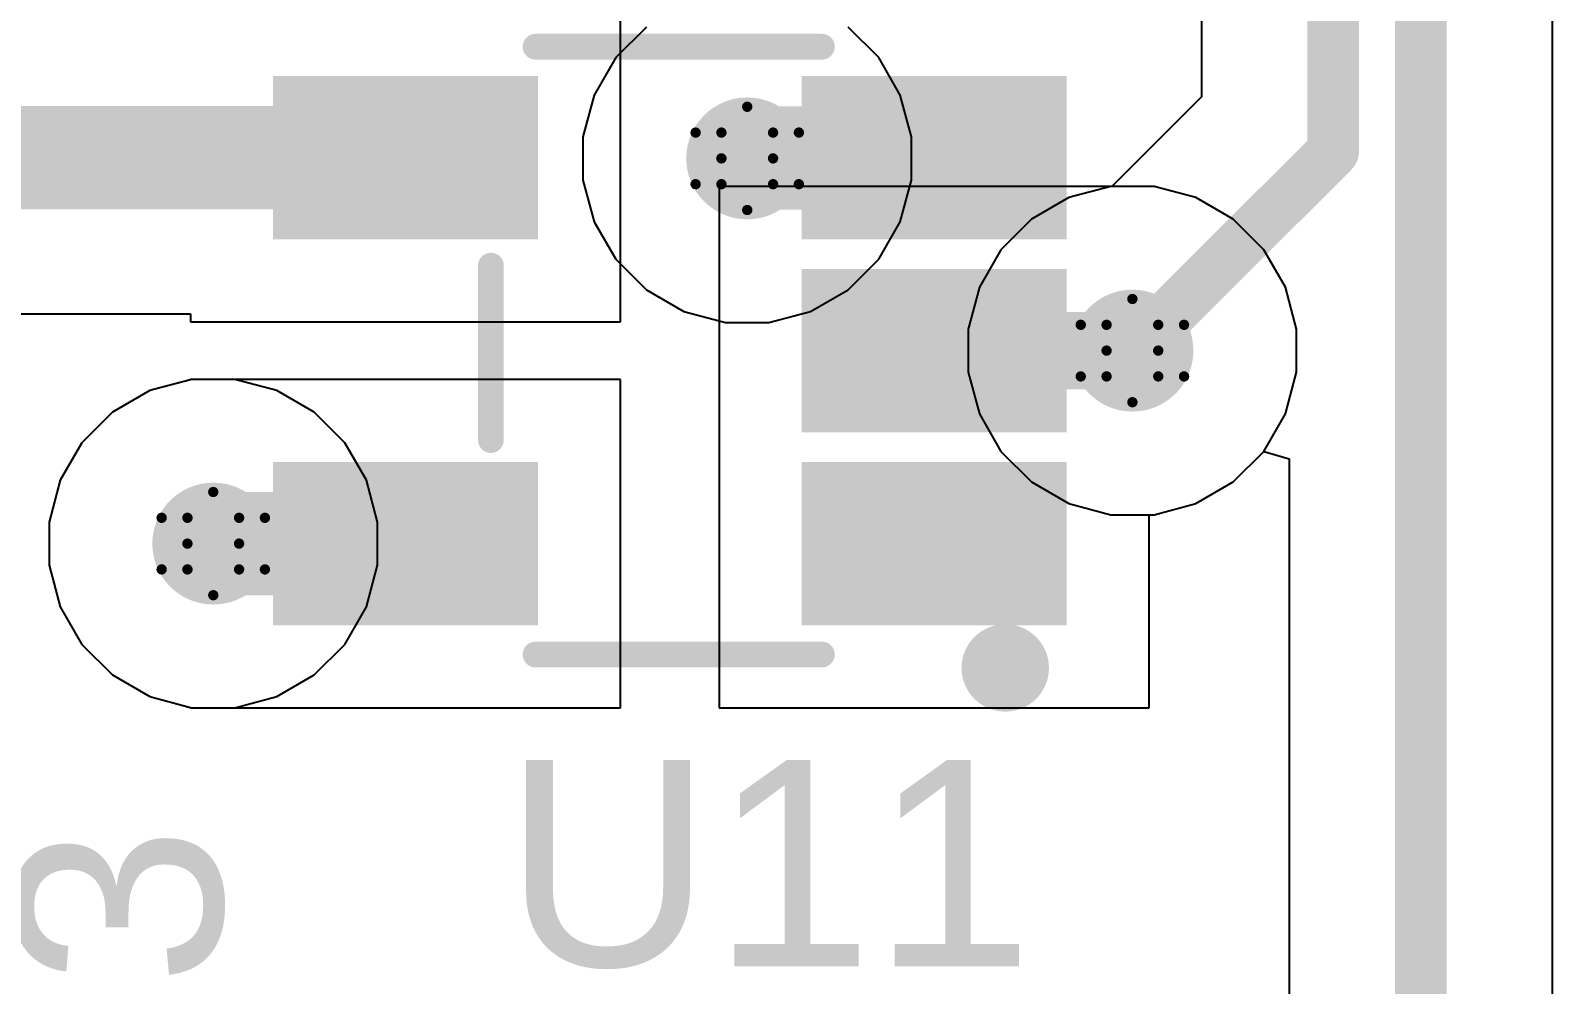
# Model space of a CAD drawing. Header units: inches. Extents: x -3 to 5437, y -3 to 5435.
# Drawn here: x 33.47 to 40.96, y 58 to 62.69 of the extents above; entities that cross this region are included whole.
import ezdxf

# ---------------------------------------------------------------- set-up
doc = ezdxf.new("R2010")
doc.units = ezdxf.units.IN
for name, color, linetype in [('Bottom Layer', 5, 'Continuous'), ('Bottom Solder', 6, 'Continuous'), ('Drill Drawing', 1, 'Continuous'), ('GND', 16, 'Continuous'), ('PWR', 76, 'Continuous'), ('Top Layer', 1, 'Continuous'), ('Top Overlay', 2, 'Continuous'), ('Top Paste', 8, 'Continuous'), ('Top Solder', 216, 'Continuous'), ('Via Holes', 16, 'Continuous')]:
    doc.layers.add(name, color=color, linetype=linetype)
doc.styles.add('Arial', font='', dxfattribs={"height": 0.2})
doc.styles.get('Arial').set_extended_font_data('Arial')

# ---------------------------------------------------------------- blocks, each defined once
blk = doc.blocks.new('SOT_23_5_355')
at = {"layer": 'Top Layer'}
for points in [[(-1.85, 1.25), (-0.75, 1.25), (-0.75, 0.65), (-1.85, 0.65)], [(0.75, 1.25), (1.85, 1.25), (1.85, 0.65), (0.75, 0.65)], [(-1.85, 0.3), (-0.75, 0.3), (-0.75, -0.3), (-1.85, -0.3)], [(-1.85, -0.65), (-0.75, -0.65), (-0.75, -1.25), (-1.85, -1.25)], [(0.75, -0.65), (1.85, -0.65), (1.85, -1.25), (0.75, -1.25)]]:
    blk.add_hatch(color=1, dxfattribs=at).paths.add_polyline_path(points)
at = {"layer": 'Top Paste'}
for points in [[(-1.85, 1.25), (-0.75, 1.25), (-0.75, 0.65), (-1.85, 0.65)], [(0.75, 1.25), (1.85, 1.25), (1.85, 0.65), (0.75, 0.65)], [(-1.85, 0.3), (-0.75, 0.3), (-0.75, -0.3), (-1.85, -0.3)], [(-1.85, -0.65), (-0.75, -0.65), (-0.75, -1.25), (-1.85, -1.25)], [(0.75, -0.65), (1.85, -0.65), (1.85, -1.25), (0.75, -1.25)]]:
    blk.add_hatch(color=8, dxfattribs=at).paths.add_polyline_path(points)
at = {"layer": 'Top Solder'}
for points in [[(-1.9516, 1.3516), (-0.6484, 1.3516), (-0.6484, 0.5484), (-1.9516, 0.5484)], [(0.6484, 1.3516), (1.9516, 1.3516), (1.9516, 0.5484), (0.6484, 0.5484)], [(-1.9516, 0.4016), (-0.6484, 0.4016), (-0.6484, -0.4016), (-1.9516, -0.4016)], [(-1.9516, -0.5484), (-0.6484, -0.5484), (-0.6484, -1.3516), (-1.9516, -1.3516)], [(0.6484, -0.5484), (1.9516, -0.5484), (1.9516, -1.3516), (0.6484, -1.3516)]]:
    blk.add_hatch(color=216, dxfattribs=at).paths.add_polyline_path(points)
at = {"layer": 'Top Overlay'}
for points in [[(-1.562, 1.562, 0.254, 0.254, 1), (-1.738, 1.562, 0.254, 0.254, 1)], [(-1.8015, 1.562, 0.127, 0.127, 1), (-1.6745, 1.562, 0.127, 0.127, 1)], [(-1.6255, 1.562, 0.127, 0.127, 1), (-1.4985, 1.562, 0.127, 0.127, 1)], [(-0.7797, 1.496, 0.0635, 0.0635, 1), (-0.7162, 1.496, 0.0635, 0.0635, 1)], [(0.6283, 1.496, 0.0635, 0.0635, 1), (0.6918, 1.496, 0.0635, 0.0635, 1)], [(0.8483, 0.44, 0.0635, 0.0635, 1), (0.9118, 0.44, 0.0635, 0.0635, 1)], [(0.8483, -0.418, 0.0635, 0.0635, 1), (0.9118, -0.418, 0.0635, 0.0635, 1)], [(-0.7797, -1.496, 0.0635, 0.0635, 1), (-0.7162, -1.496, 0.0635, 0.0635, 1)], [(0.6283, -1.496, 0.0635, 0.0635, 1), (0.6918, -1.496, 0.0635, 0.0635, 1)]]:
    blk.add_lwpolyline(points, format="xyseb", close=True, dxfattribs=at)
for points in [[(0.66, 1.496, 0.127, 0.127, 0), (-0.748, 1.496, 0.127, 0.127, 0)], [(0.88, 0.44, 0.127, 0.127, 0), (0.88, -0.418, 0.127, 0.127, 0)], [(0.66, -1.496, 0.127, 0.127, 0), (-0.748, -1.496, 0.127, 0.127, 0)]]:
    blk.add_lwpolyline(points, format="xyseb", dxfattribs=at)

msp = doc.modelspace()

# ---------------------------------------------------------------- hatches: boundary and pattern name
at = {"layer": 'Bottom Layer'}
h = msp.add_hatch(color=5, dxfattribs=at)
edge = h.paths.add_edge_path()
edge.add_arc((36.9998, 62.0639), 0.3, 0, 360)
h = msp.add_hatch(color=5, dxfattribs=at)
edge = h.paths.add_edge_path()
edge.add_arc((38.8944, 61.1177), 0.3, 0, 360)
h = msp.add_hatch(color=5, dxfattribs=at)
edge = h.paths.add_edge_path()
edge.add_arc((34.3732, 60.1677), 0.3, 0, 360)
at = {"layer": 'Bottom Solder'}
h = msp.add_hatch(color=6, dxfattribs=at)
edge = h.paths.add_edge_path()
edge.add_arc((36.9998, 62.0639), 0.15, 0, 360)
h = msp.add_hatch(color=6, dxfattribs=at)
edge = h.paths.add_edge_path()
edge.add_arc((38.8944, 61.1177), 0.15, 0, 360)
h = msp.add_hatch(color=6, dxfattribs=at)
edge = h.paths.add_edge_path()
edge.add_arc((34.3732, 60.1677), 0.15, 0, 360)
at = {"layer": 'GND'}
h = msp.add_hatch(color=16, dxfattribs=at)
edge = h.paths.add_edge_path()
edge.add_arc((36.9998, 62.0639), 0.3, 0, 360)
h = msp.add_hatch(color=16, dxfattribs=at)
edge = h.paths.add_edge_path()
edge.add_arc((38.8944, 61.1177), 0.3, 0, 360)
h = msp.add_hatch(color=16, dxfattribs=at)
edge = h.paths.add_edge_path()
edge.add_arc((34.3732, 60.1677), 0.3, 0, 360)
at = {"layer": 'PWR'}
h = msp.add_hatch(color=76, dxfattribs=at)
edge = h.paths.add_edge_path()
edge.add_arc((36.9998, 62.0639), 0.3, 0, 360)
h = msp.add_hatch(color=76, dxfattribs=at)
edge = h.paths.add_edge_path()
edge.add_arc((38.8944, 61.1177), 0.3, 0, 360)
h = msp.add_hatch(color=76, dxfattribs=at)
edge = h.paths.add_edge_path()
edge.add_arc((34.3732, 60.1677), 0.3, 0, 360)
at = {"layer": 'Top Layer'}
h = msp.add_hatch(color=1, dxfattribs=at)
edge = h.paths.add_edge_path()
edge.add_arc((36.9998, 62.0639), 0.3, 0, 360)
h = msp.add_hatch(color=1, dxfattribs=at)
edge = h.paths.add_edge_path()
edge.add_arc((38.8944, 61.1177), 0.3, 0, 360)
h = msp.add_hatch(color=1, dxfattribs=at)
edge = h.paths.add_edge_path()
edge.add_arc((34.3732, 60.1677), 0.3, 0, 360)
at = {"layer": 'Top Solder'}
h = msp.add_hatch(color=216, dxfattribs=at)
edge = h.paths.add_edge_path()
edge.add_arc((36.9998, 62.0639), 0.15, 0, 360)
h = msp.add_hatch(color=216, dxfattribs=at)
edge = h.paths.add_edge_path()
edge.add_arc((38.8944, 61.1177), 0.15, 0, 360)
h = msp.add_hatch(color=216, dxfattribs=at)
edge = h.paths.add_edge_path()
edge.add_arc((34.3732, 60.1677), 0.15, 0, 360)
at = {"layer": 'Via Holes'}
h = msp.add_hatch(color=7, dxfattribs=at)
edge = h.paths.add_edge_path()
edge.add_arc((36.9998, 62.0639), 0.15, 0, 360)
h = msp.add_hatch(color=7, dxfattribs=at)
edge = h.paths.add_edge_path()
edge.add_arc((38.8944, 61.1177), 0.15, 0, 360)
h = msp.add_hatch(color=7, dxfattribs=at)
edge = h.paths.add_edge_path()
edge.add_arc((34.3732, 60.1677), 0.15, 0, 360)

# ---------------------------------------------------------------- linework, layer by layer
at = {"layer": 'Bottom Layer'}
for p, q in [((40.9611, 57.045), (40.9611, 70.7811)), ((39.2345, 63.707), (39.2345, 62.3666)), ((39.2345, 62.3666), (38.7935, 61.9257)), ((38.788, 61.9257), (38.5825, 61.8706)), ((38.7935, 61.9257), (38.788, 61.9257)), ((38.5825, 61.8706), (38.3983, 61.7642)), ((38.3983, 61.7642), (38.2478, 61.6138)), ((38.2478, 61.6138), (38.1415, 61.4295)), ((38.1415, 61.4295), (38.0864, 61.224)), ((38.0864, 61.224), (38.0864, 61.0113)), ((34.2668, 60.9757), (34.0613, 60.9206)), ((34.4796, 60.9757), (34.2668, 60.9757)), ((34.6851, 60.9206), (34.4796, 60.9757)), ((38.0864, 61.0113), (38.1415, 60.8058)), ((34.0613, 60.9206), (33.8771, 60.8142)), ((34.8693, 60.8142), (34.6851, 60.9206)), ((33.8771, 60.8142), (33.7266, 60.6638)), ((35.0197, 60.6638), (34.8693, 60.8142)), ((38.1415, 60.8058), (38.2478, 60.6215)), ((33.7266, 60.6638), (33.6203, 60.4795)), ((35.1261, 60.4795), (35.0197, 60.6638)), ((38.2478, 60.6215), (38.3983, 60.4711)), ((39.3905, 60.4711), (39.5393, 60.6198)), ((39.5393, 60.6198), (39.5472, 60.6197)), ((39.5472, 60.6197), (39.6663, 60.5846)), ((39.6663, 60.5846), (39.6663, 57.3132)), ((33.6203, 60.4795), (33.5652, 60.274)), ((35.1812, 60.274), (35.1261, 60.4795)), ((38.3983, 60.4711), (38.5825, 60.3647)), ((39.2063, 60.3647), (39.3905, 60.4711)), ((38.5825, 60.3647), (38.788, 60.3097)), ((39.0008, 60.3097), (39.2063, 60.3647)), ((33.5652, 60.274), (33.5652, 60.0613)), ((35.1812, 60.0613), (35.1812, 60.274)), ((38.788, 60.3097), (39.0008, 60.3097)), ((33.5652, 60.0613), (33.6203, 59.8558)), ((35.1261, 59.8558), (35.1812, 60.0613)), ((33.6203, 59.8558), (33.7266, 59.6715)), ((35.0197, 59.6715), (35.1261, 59.8558)), ((33.7266, 59.6715), (33.8771, 59.5211)), ((34.8693, 59.5211), (35.0197, 59.6715)), ((33.8771, 59.5211), (34.0613, 59.4147)), ((34.6851, 59.4147), (34.8693, 59.5211)), ((34.0613, 59.4147), (34.2668, 59.3597)), ((34.4796, 59.3597), (34.6851, 59.4147)), ((34.2668, 59.3597), (34.4796, 59.3597))]:
    msp.add_line(p, q, dxfattribs=at)
for points in [[(39.8819, 62.0984, 0.254, 0.254, 0), (39.8819, 71.409, 0.254, 0.254, 0)], [(40.3137, 57.045, 0.254, 0.254, 0), (40.3137, 71.1583, 0.254, 0.254, 0)], [(38.8983, 61.1148, 0.254, 0.254, 0), (39.8819, 62.0984, 0.254, 0.254, 0)]]:
    msp.add_lwpolyline(points, format="xyseb", dxfattribs=at)
for points in [[(39.8184, 62.0984, 0.127, 0.127, 1), (39.9454, 62.0984, 0.127, 0.127, 1)], [(39.8184, 62.0984, 0.127, 0.127, 1), (39.9454, 62.0984, 0.127, 0.127, 1)], [(38.8348, 61.1148, 0.127, 0.127, 1), (38.9618, 61.1148, 0.127, 0.127, 1)]]:
    msp.add_lwpolyline(points, format="xyseb", close=True, dxfattribs=at)
at = {"layer": 'Drill Drawing'}
for points in [[(36.8728, 62.1909, 0.0508, 0.0508, 0), (36.9998, 62.3179, 0.0508, 0.0508, 0)], [(36.9998, 62.3179, 0.0508, 0.0508, 0), (37.1268, 62.1909, 0.0508, 0.0508, 0)], [(36.7458, 62.1909, 0.0508, 0.0508, 0), (36.8728, 62.0639, 0.0508, 0.0508, 0)], [(36.7458, 62.1909, 0.0508, 0.0508, 0), (36.8728, 62.1909, 0.0508, 0.0508, 0)], [(37.1268, 62.1909, 0.0508, 0.0508, 0), (37.2538, 62.1909, 0.0508, 0.0508, 0)], [(37.1268, 62.0639, 0.0508, 0.0508, 0), (37.2538, 62.1909, 0.0508, 0.0508, 0)], [(36.7458, 61.9369, 0.0508, 0.0508, 0), (36.8728, 62.0639, 0.0508, 0.0508, 0)], [(37.1268, 62.0639, 0.0508, 0.0508, 0), (37.2538, 61.9369, 0.0508, 0.0508, 0)], [(36.7458, 61.9369, 0.0508, 0.0508, 0), (36.8728, 61.9369, 0.0508, 0.0508, 0)], [(36.8728, 61.9369, 0.0508, 0.0508, 0), (36.9998, 61.8099, 0.0508, 0.0508, 0)], [(36.9998, 61.8099, 0.0508, 0.0508, 0), (37.1268, 61.9369, 0.0508, 0.0508, 0)], [(37.1268, 61.9369, 0.0508, 0.0508, 0), (37.2538, 61.9369, 0.0508, 0.0508, 0)], [(38.7674, 61.2447, 0.0508, 0.0508, 0), (38.8944, 61.3717, 0.0508, 0.0508, 0)], [(38.8944, 61.3717, 0.0508, 0.0508, 0), (39.0214, 61.2447, 0.0508, 0.0508, 0)], [(38.6404, 61.2447, 0.0508, 0.0508, 0), (38.7674, 61.1177, 0.0508, 0.0508, 0)], [(38.6404, 61.2447, 0.0508, 0.0508, 0), (38.7674, 61.2447, 0.0508, 0.0508, 0)], [(39.0214, 61.2447, 0.0508, 0.0508, 0), (39.1484, 61.2447, 0.0508, 0.0508, 0)], [(39.0214, 61.1177, 0.0508, 0.0508, 0), (39.1484, 61.2447, 0.0508, 0.0508, 0)], [(38.6404, 60.9907, 0.0508, 0.0508, 0), (38.7674, 61.1177, 0.0508, 0.0508, 0)], [(39.0214, 61.1177, 0.0508, 0.0508, 0), (39.1484, 60.9907, 0.0508, 0.0508, 0)], [(38.6404, 60.9907, 0.0508, 0.0508, 0), (38.7674, 60.9907, 0.0508, 0.0508, 0)], [(38.7674, 60.9907, 0.0508, 0.0508, 0), (38.8944, 60.8637, 0.0508, 0.0508, 0)], [(38.8944, 60.8637, 0.0508, 0.0508, 0), (39.0214, 60.9907, 0.0508, 0.0508, 0)], [(39.0214, 60.9907, 0.0508, 0.0508, 0), (39.1484, 60.9907, 0.0508, 0.0508, 0)], [(34.2462, 60.2947, 0.0508, 0.0508, 0), (34.3732, 60.4217, 0.0508, 0.0508, 0)], [(34.3732, 60.4217, 0.0508, 0.0508, 0), (34.5002, 60.2947, 0.0508, 0.0508, 0)], [(34.1192, 60.2947, 0.0508, 0.0508, 0), (34.2462, 60.1677, 0.0508, 0.0508, 0)], [(34.1192, 60.2947, 0.0508, 0.0508, 0), (34.2462, 60.2947, 0.0508, 0.0508, 0)], [(34.5002, 60.2947, 0.0508, 0.0508, 0), (34.6272, 60.2947, 0.0508, 0.0508, 0)], [(34.5002, 60.1677, 0.0508, 0.0508, 0), (34.6272, 60.2947, 0.0508, 0.0508, 0)], [(34.1192, 60.0407, 0.0508, 0.0508, 0), (34.2462, 60.1677, 0.0508, 0.0508, 0)], [(34.5002, 60.1677, 0.0508, 0.0508, 0), (34.6272, 60.0407, 0.0508, 0.0508, 0)], [(34.1192, 60.0407, 0.0508, 0.0508, 0), (34.2462, 60.0407, 0.0508, 0.0508, 0)], [(34.2462, 60.0407, 0.0508, 0.0508, 0), (34.3732, 59.9137, 0.0508, 0.0508, 0)], [(34.3732, 59.9137, 0.0508, 0.0508, 0), (34.5002, 60.0407, 0.0508, 0.0508, 0)], [(34.5002, 60.0407, 0.0508, 0.0508, 0), (34.6272, 60.0407, 0.0508, 0.0508, 0)]]:
    msp.add_lwpolyline(points, format="xyseb", dxfattribs=at)
for points in [[(36.9871, 62.3179, 0.0254, 0.0254, 1), (37.0125, 62.3179, 0.0254, 0.0254, 1)], [(36.9871, 62.3179, 0.0254, 0.0254, 1), (37.0125, 62.3179, 0.0254, 0.0254, 1)], [(36.7331, 62.1909, 0.0254, 0.0254, 1), (36.7585, 62.1909, 0.0254, 0.0254, 1)], [(36.7331, 62.1909, 0.0254, 0.0254, 1), (36.7585, 62.1909, 0.0254, 0.0254, 1)], [(36.8601, 62.1909, 0.0254, 0.0254, 1), (36.8855, 62.1909, 0.0254, 0.0254, 1)], [(36.8601, 62.1909, 0.0254, 0.0254, 1), (36.8855, 62.1909, 0.0254, 0.0254, 1)], [(37.1141, 62.1909, 0.0254, 0.0254, 1), (37.1395, 62.1909, 0.0254, 0.0254, 1)], [(37.1141, 62.1909, 0.0254, 0.0254, 1), (37.1395, 62.1909, 0.0254, 0.0254, 1)], [(37.2411, 62.1909, 0.0254, 0.0254, 1), (37.2665, 62.1909, 0.0254, 0.0254, 1)], [(37.2411, 62.1909, 0.0254, 0.0254, 1), (37.2665, 62.1909, 0.0254, 0.0254, 1)], [(36.8601, 62.0639, 0.0254, 0.0254, 1), (36.8855, 62.0639, 0.0254, 0.0254, 1)], [(36.8601, 62.0639, 0.0254, 0.0254, 1), (36.8855, 62.0639, 0.0254, 0.0254, 1)], [(37.1141, 62.0639, 0.0254, 0.0254, 1), (37.1395, 62.0639, 0.0254, 0.0254, 1)], [(37.1141, 62.0639, 0.0254, 0.0254, 1), (37.1395, 62.0639, 0.0254, 0.0254, 1)], [(36.7331, 61.9369, 0.0254, 0.0254, 1), (36.7585, 61.9369, 0.0254, 0.0254, 1)], [(36.7331, 61.9369, 0.0254, 0.0254, 1), (36.7585, 61.9369, 0.0254, 0.0254, 1)], [(36.8601, 61.9369, 0.0254, 0.0254, 1), (36.8855, 61.9369, 0.0254, 0.0254, 1)], [(36.8601, 61.9369, 0.0254, 0.0254, 1), (36.8855, 61.9369, 0.0254, 0.0254, 1)], [(37.1141, 61.9369, 0.0254, 0.0254, 1), (37.1395, 61.9369, 0.0254, 0.0254, 1)], [(37.1141, 61.9369, 0.0254, 0.0254, 1), (37.1395, 61.9369, 0.0254, 0.0254, 1)], [(37.2411, 61.9369, 0.0254, 0.0254, 1), (37.2665, 61.9369, 0.0254, 0.0254, 1)], [(37.2411, 61.9369, 0.0254, 0.0254, 1), (37.2665, 61.9369, 0.0254, 0.0254, 1)], [(36.9871, 61.8099, 0.0254, 0.0254, 1), (37.0125, 61.8099, 0.0254, 0.0254, 1)], [(36.9871, 61.8099, 0.0254, 0.0254, 1), (37.0125, 61.8099, 0.0254, 0.0254, 1)], [(38.8817, 61.3717, 0.0254, 0.0254, 1), (38.9071, 61.3717, 0.0254, 0.0254, 1)], [(38.8817, 61.3717, 0.0254, 0.0254, 1), (38.9071, 61.3717, 0.0254, 0.0254, 1)], [(38.6277, 61.2447, 0.0254, 0.0254, 1), (38.6531, 61.2447, 0.0254, 0.0254, 1)], [(38.6277, 61.2447, 0.0254, 0.0254, 1), (38.6531, 61.2447, 0.0254, 0.0254, 1)], [(38.7547, 61.2447, 0.0254, 0.0254, 1), (38.7801, 61.2447, 0.0254, 0.0254, 1)], [(38.7547, 61.2447, 0.0254, 0.0254, 1), (38.7801, 61.2447, 0.0254, 0.0254, 1)], [(39.0087, 61.2447, 0.0254, 0.0254, 1), (39.0341, 61.2447, 0.0254, 0.0254, 1)], [(39.0087, 61.2447, 0.0254, 0.0254, 1), (39.0341, 61.2447, 0.0254, 0.0254, 1)], [(39.1357, 61.2447, 0.0254, 0.0254, 1), (39.1611, 61.2447, 0.0254, 0.0254, 1)], [(39.1357, 61.2447, 0.0254, 0.0254, 1), (39.1611, 61.2447, 0.0254, 0.0254, 1)], [(38.7547, 61.1177, 0.0254, 0.0254, 1), (38.7801, 61.1177, 0.0254, 0.0254, 1)], [(38.7547, 61.1177, 0.0254, 0.0254, 1), (38.7801, 61.1177, 0.0254, 0.0254, 1)], [(39.0087, 61.1177, 0.0254, 0.0254, 1), (39.0341, 61.1177, 0.0254, 0.0254, 1)], [(39.0087, 61.1177, 0.0254, 0.0254, 1), (39.0341, 61.1177, 0.0254, 0.0254, 1)], [(38.6277, 60.9907, 0.0254, 0.0254, 1), (38.6531, 60.9907, 0.0254, 0.0254, 1)], [(38.6277, 60.9907, 0.0254, 0.0254, 1), (38.6531, 60.9907, 0.0254, 0.0254, 1)], [(38.7547, 60.9907, 0.0254, 0.0254, 1), (38.7801, 60.9907, 0.0254, 0.0254, 1)], [(38.7547, 60.9907, 0.0254, 0.0254, 1), (38.7801, 60.9907, 0.0254, 0.0254, 1)], [(39.0087, 60.9907, 0.0254, 0.0254, 1), (39.0341, 60.9907, 0.0254, 0.0254, 1)], [(39.0087, 60.9907, 0.0254, 0.0254, 1), (39.0341, 60.9907, 0.0254, 0.0254, 1)], [(39.1357, 60.9907, 0.0254, 0.0254, 1), (39.1611, 60.9907, 0.0254, 0.0254, 1)], [(39.1357, 60.9907, 0.0254, 0.0254, 1), (39.1611, 60.9907, 0.0254, 0.0254, 1)], [(38.8817, 60.8637, 0.0254, 0.0254, 1), (38.9071, 60.8637, 0.0254, 0.0254, 1)], [(38.8817, 60.8637, 0.0254, 0.0254, 1), (38.9071, 60.8637, 0.0254, 0.0254, 1)], [(34.3605, 60.4217, 0.0254, 0.0254, 1), (34.3859, 60.4217, 0.0254, 0.0254, 1)], [(34.3605, 60.4217, 0.0254, 0.0254, 1), (34.3859, 60.4217, 0.0254, 0.0254, 1)], [(34.1065, 60.2947, 0.0254, 0.0254, 1), (34.1319, 60.2947, 0.0254, 0.0254, 1)], [(34.1065, 60.2947, 0.0254, 0.0254, 1), (34.1319, 60.2947, 0.0254, 0.0254, 1)], [(34.2335, 60.2947, 0.0254, 0.0254, 1), (34.2589, 60.2947, 0.0254, 0.0254, 1)], [(34.2335, 60.2947, 0.0254, 0.0254, 1), (34.2589, 60.2947, 0.0254, 0.0254, 1)], [(34.4875, 60.2947, 0.0254, 0.0254, 1), (34.5129, 60.2947, 0.0254, 0.0254, 1)], [(34.4875, 60.2947, 0.0254, 0.0254, 1), (34.5129, 60.2947, 0.0254, 0.0254, 1)], [(34.6145, 60.2947, 0.0254, 0.0254, 1), (34.6399, 60.2947, 0.0254, 0.0254, 1)], [(34.6145, 60.2947, 0.0254, 0.0254, 1), (34.6399, 60.2947, 0.0254, 0.0254, 1)], [(34.2335, 60.1677, 0.0254, 0.0254, 1), (34.2589, 60.1677, 0.0254, 0.0254, 1)], [(34.2335, 60.1677, 0.0254, 0.0254, 1), (34.2589, 60.1677, 0.0254, 0.0254, 1)], [(34.4875, 60.1677, 0.0254, 0.0254, 1), (34.5129, 60.1677, 0.0254, 0.0254, 1)], [(34.4875, 60.1677, 0.0254, 0.0254, 1), (34.5129, 60.1677, 0.0254, 0.0254, 1)], [(34.1065, 60.0407, 0.0254, 0.0254, 1), (34.1319, 60.0407, 0.0254, 0.0254, 1)], [(34.1065, 60.0407, 0.0254, 0.0254, 1), (34.1319, 60.0407, 0.0254, 0.0254, 1)], [(34.2335, 60.0407, 0.0254, 0.0254, 1), (34.2589, 60.0407, 0.0254, 0.0254, 1)], [(34.2335, 60.0407, 0.0254, 0.0254, 1), (34.2589, 60.0407, 0.0254, 0.0254, 1)], [(34.4875, 60.0407, 0.0254, 0.0254, 1), (34.5129, 60.0407, 0.0254, 0.0254, 1)], [(34.4875, 60.0407, 0.0254, 0.0254, 1), (34.5129, 60.0407, 0.0254, 0.0254, 1)], [(34.6145, 60.0407, 0.0254, 0.0254, 1), (34.6399, 60.0407, 0.0254, 0.0254, 1)], [(34.6145, 60.0407, 0.0254, 0.0254, 1), (34.6399, 60.0407, 0.0254, 0.0254, 1)], [(34.3605, 59.9137, 0.0254, 0.0254, 1), (34.3859, 59.9137, 0.0254, 0.0254, 1)], [(34.3605, 59.9137, 0.0254, 0.0254, 1), (34.3859, 59.9137, 0.0254, 0.0254, 1)]]:
    msp.add_lwpolyline(points, format="xyseb", close=True, dxfattribs=at)
at = {"layer": 'GND'}
for p, q in [((38.788, 61.9257), (38.5825, 61.8706)), ((39.0008, 61.9257), (38.788, 61.9257)), ((39.2063, 61.8706), (39.0008, 61.9257)), ((38.5825, 61.8706), (38.3983, 61.7642)), ((39.3905, 61.7642), (39.2063, 61.8706)), ((38.3983, 61.7642), (38.2478, 61.6138)), ((39.5409, 61.6138), (39.3905, 61.7642)), ((38.2478, 61.6138), (38.1415, 61.4295)), ((39.6473, 61.4295), (39.5409, 61.6138)), ((38.1415, 61.4295), (38.0864, 61.224)), ((39.7024, 61.224), (39.6473, 61.4295)), ((38.0864, 61.224), (38.0864, 61.0113)), ((39.7024, 61.0113), (39.7024, 61.224)), ((34.2668, 60.9757), (34.0613, 60.9206)), ((34.4796, 60.9757), (34.2668, 60.9757)), ((34.6851, 60.9206), (34.4796, 60.9757)), ((38.0864, 61.0113), (38.1415, 60.8058)), ((39.6473, 60.8058), (39.7024, 61.0113)), ((34.0613, 60.9206), (33.8771, 60.8142)), ((34.8693, 60.8142), (34.6851, 60.9206)), ((33.8771, 60.8142), (33.7266, 60.6638)), ((35.0197, 60.6638), (34.8693, 60.8142)), ((38.1415, 60.8058), (38.2478, 60.6215)), ((39.5409, 60.6215), (39.6473, 60.8058)), ((33.7266, 60.6638), (33.6203, 60.4795)), ((35.1261, 60.4795), (35.0197, 60.6638)), ((38.2478, 60.6215), (38.3983, 60.4711)), ((39.3905, 60.4711), (39.5409, 60.6215)), ((33.6203, 60.4795), (33.5652, 60.274)), ((35.1812, 60.274), (35.1261, 60.4795)), ((38.3983, 60.4711), (38.5825, 60.3647)), ((39.2063, 60.3647), (39.3905, 60.4711)), ((38.5825, 60.3647), (38.788, 60.3097)), ((39.0008, 60.3097), (39.2063, 60.3647)), ((33.5652, 60.274), (33.5652, 60.0613)), ((35.1812, 60.0613), (35.1812, 60.274)), ((38.788, 60.3097), (39.0008, 60.3097)), ((33.5652, 60.0613), (33.6203, 59.8558)), ((35.1261, 59.8558), (35.1812, 60.0613)), ((33.6203, 59.8558), (33.7266, 59.6715)), ((35.0197, 59.6715), (35.1261, 59.8558)), ((33.7266, 59.6715), (33.8771, 59.5211)), ((34.8693, 59.5211), (35.0197, 59.6715)), ((33.8771, 59.5211), (34.0613, 59.4147)), ((34.6851, 59.4147), (34.8693, 59.5211)), ((34.0613, 59.4147), (34.2668, 59.3597)), ((34.4796, 59.3597), (34.6851, 59.4147)), ((34.2668, 59.3597), (34.4796, 59.3597))]:
    msp.add_line(p, q, dxfattribs=at)
at = {"layer": 'PWR'}
for p, q in [((36.5037, 62.7105), (36.3533, 62.56)), ((37.6464, 62.56), (37.4959, 62.7105)), ((36.3533, 62.56), (36.2469, 62.3758)), ((37.7528, 62.3758), (37.6464, 62.56)), ((36.2469, 62.3758), (36.1918, 62.1703)), ((37.8078, 62.1703), (37.7528, 62.3758)), ((36.1918, 62.1703), (36.1918, 61.9575)), ((37.8078, 61.9575), (37.8078, 62.1703)), ((36.1918, 61.9575), (36.2469, 61.752)), ((37.7528, 61.752), (37.8078, 61.9575)), ((38.788, 61.9257), (38.5825, 61.8706)), ((39.0008, 61.9257), (38.788, 61.9257)), ((39.2063, 61.8706), (39.0008, 61.9257)), ((38.5825, 61.8706), (38.3983, 61.7642)), ((39.3905, 61.7642), (39.2063, 61.8706)), ((36.2469, 61.752), (36.3533, 61.5678)), ((37.6464, 61.5678), (37.7528, 61.752)), ((38.3983, 61.7642), (38.2478, 61.6138)), ((39.5409, 61.6138), (39.3905, 61.7642)), ((36.3533, 61.5678), (36.5037, 61.4173)), ((37.4959, 61.4173), (37.6464, 61.5678)), ((38.2478, 61.6138), (38.1415, 61.4295)), ((39.6473, 61.4295), (39.5409, 61.6138)), ((36.5037, 61.4173), (36.6879, 61.311)), ((37.3117, 61.311), (37.4959, 61.4173)), ((38.1415, 61.4295), (38.0864, 61.224)), ((39.7024, 61.224), (39.6473, 61.4295)), ((36.6879, 61.311), (36.8934, 61.2559)), ((36.8934, 61.2559), (37.1062, 61.2559)), ((37.1062, 61.2559), (37.3117, 61.311)), ((38.0864, 61.224), (38.0864, 61.0113)), ((39.7024, 61.0113), (39.7024, 61.224)), ((38.0864, 61.0113), (38.1415, 60.8058)), ((39.6473, 60.8058), (39.7024, 61.0113)), ((38.1415, 60.8058), (38.2478, 60.6215)), ((39.5409, 60.6215), (39.6473, 60.8058)), ((38.2478, 60.6215), (38.3983, 60.4711)), ((39.3905, 60.4711), (39.5409, 60.6215)), ((38.3983, 60.4711), (38.5825, 60.3647)), ((39.2063, 60.3647), (39.3905, 60.4711)), ((38.5825, 60.3647), (38.788, 60.3097)), ((39.0008, 60.3097), (39.2063, 60.3647)), ((38.788, 60.3097), (39.0008, 60.3097))]:
    msp.add_line(p, q, dxfattribs=at)
at = {"layer": 'Top Layer'}
for p, q in [((36.3769, 61.2597), (36.3769, 62.8757)), ((39.0008, 61.9257), (36.8609, 61.9257)), ((36.8609, 61.9257), (36.8609, 60.3097)), ((39.2063, 61.8706), (39.0008, 61.9257)), ((39.3905, 61.7642), (39.2063, 61.8706)), ((39.5409, 61.6138), (39.3905, 61.7642)), ((39.6473, 61.4295), (39.5409, 61.6138)), ((39.7024, 61.224), (39.6473, 61.4295)), ((31.9598, 61.2991), (34.2609, 61.2991)), ((34.2609, 61.2991), (34.2609, 61.2597)), ((34.2609, 61.2597), (36.3769, 61.2597)), ((39.7024, 61.0113), (39.7024, 61.224)), ((34.2609, 60.9741), (34.0613, 60.9206)), ((36.3769, 60.9757), (34.2609, 60.9757)), ((34.2609, 60.9757), (34.2609, 60.9741)), ((36.3769, 59.3597), (36.3769, 60.9757)), ((39.6473, 60.8058), (39.7024, 61.0113)), ((34.0613, 60.9206), (33.8771, 60.8142)), ((33.8771, 60.8142), (33.7266, 60.6638)), ((39.5409, 60.6215), (39.6473, 60.8058)), ((33.7266, 60.6638), (33.6203, 60.4795)), ((39.3905, 60.4711), (39.5409, 60.6215)), ((33.6203, 60.4795), (33.5652, 60.274)), ((39.2063, 60.3647), (39.3905, 60.4711)), ((39.0008, 60.3097), (39.2063, 60.3647)), ((33.5652, 60.274), (33.5652, 60.0613)), ((36.8609, 60.3097), (36.8609, 59.3597)), ((38.9769, 59.3597), (38.9769, 60.3097)), ((38.9769, 60.3097), (39.0008, 60.3097)), ((33.5652, 60.0613), (33.6203, 59.8558)), ((33.6203, 59.8558), (33.7266, 59.6715)), ((33.7266, 59.6715), (33.8771, 59.5211)), ((33.8771, 59.5211), (34.0613, 59.4147)), ((34.0613, 59.4147), (34.2609, 59.3612)), ((34.2609, 59.3612), (34.2609, 59.3597)), ((34.2609, 59.3597), (36.3769, 59.3597)), ((36.8609, 59.3597), (38.9769, 59.3597))]:
    msp.add_line(p, q, dxfattribs=at)
for points in [[(30.9579, 62.0677, 0.508, 0.508, 0), (35.3189, 62.0677, 0.508, 0.508, 0)], [(37.0017, 62.0658, 0.508, 0.508, 0), (37.9171, 62.0658, 0.508, 0.508, 0)], [(37.9189, 62.0677, 0.254, 0.254, 0), (37.9208, 62.0695, 0.254, 0.254, 0)], [(37.9189, 61.1177, 0.381, 0.381, 0), (38.8944, 61.1177, 0.381, 0.381, 0)], [(34.3732, 60.1677, 0.508, 0.508, 0), (35.3189, 60.1677, 0.508, 0.508, 0)]]:
    msp.add_lwpolyline(points, format="xyseb", dxfattribs=at)
for points in [[(35.1919, 62.0677, 0.254, 0.254, 1), (35.4459, 62.0677, 0.254, 0.254, 1)], [(36.8747, 62.0658, 0.254, 0.254, 1), (37.1287, 62.0658, 0.254, 0.254, 1)], [(37.7901, 62.0658, 0.254, 0.254, 1), (38.0441, 62.0658, 0.254, 0.254, 1)], [(37.8554, 62.0677, 0.127, 0.127, 1), (37.9824, 62.0677, 0.127, 0.127, 1)], [(37.8573, 62.0695, 0.127, 0.127, 1), (37.9843, 62.0695, 0.127, 0.127, 1)], [(37.8237, 61.1177, 0.1905, 0.1905, 1), (38.0142, 61.1177, 0.1905, 0.1905, 1)], [(38.7991, 61.1177, 0.1905, 0.1905, 1), (38.9896, 61.1177, 0.1905, 0.1905, 1)], [(34.2462, 60.1677, 0.254, 0.254, 1), (34.5002, 60.1677, 0.254, 0.254, 1)], [(35.1919, 60.1677, 0.254, 0.254, 1), (35.4459, 60.1677, 0.254, 0.254, 1)]]:
    msp.add_lwpolyline(points, format="xyseb", close=True, dxfattribs=at)

# ---------------------------------------------------------------- block references
at = {"rotation": 180}
msp.add_blockref('SOT_23_5_355', (36.6189, 61.1177), dxfattribs=at)

# ---------------------------------------------------------------- texts
at = {"layer": 'Top Overlay', "style": 'Arial'}
msp.add_text('U11', height=1.016, dxfattribs=at).set_placement((35.8025, 58.0872))
msp.add_text('R83', height=1.016, rotation=90, dxfattribs=at).set_placement((34.4168, 56.1768))

doc.saveas('drawing.dxf')
